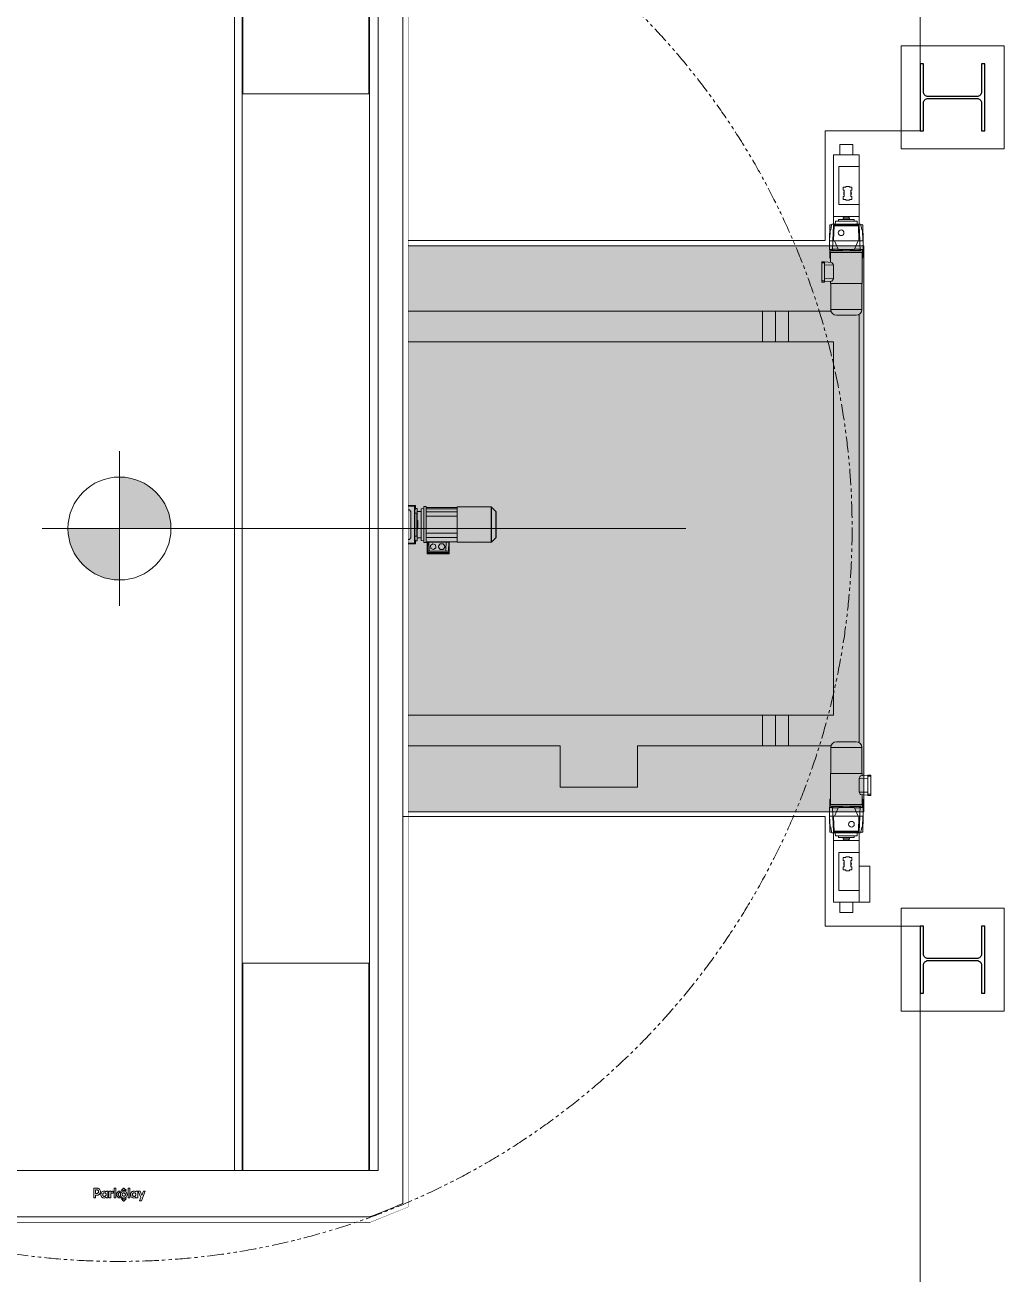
# Model space of a CAD drawing. Header units: inches. Extents: x -17229 to 23588, y -1896 to 20170.
# Drawn here: x 373 to 4175, y 12026 to 16879 of the extents above; entities that cross this region are included whole.
import ezdxf

# ---------------------------------------------------------------- set-up
doc = ezdxf.new("R2010")
doc.units = ezdxf.units.IN
doc.header["$MEASUREMENT"] = 0
doc.set_wipeout_variables(frame=1)
doc.linetypes.add('PHANTOM', pattern=[12.7, 6.35, -1.27, 1.27, -1.27, 1.27, -1.27])
for name, color, linetype in [('PK24-LOGO', 7, 'Continuous'), ('PK24E', 7, 'Continuous'), ('PK24E-STRUCT-STEEL', 254, 'Continuous')]:
    doc.layers.add(name, color=color, linetype=linetype)
for name, color, linetype, true_color in [('PK24-SYS-ROOM', 8, 'Continuous', 0x808080), ('PK24E-COMP-PALLET', 132, 'Continuous', 0x00b7c8), ('PK24E-HELPER', 253, 'PHANTOM', 0xa1a1a1), ('PK24E-SYS-LIFT', 31, 'Continuous', 0xffcc5a)]:
    doc.layers.add(name, color=color, linetype=linetype, true_color=true_color)

# ---------------------------------------------------------------- blocks, each defined once
blk = doc.blocks.new('ELIFTTT-CHASIS--TOP-COMP-PKE24')
at = {"layer": 'PK24E-HELPER', "lineweight": 5}
blk.add_point((0, 167.5), dxfattribs=at)
at = {"layer": 'PK24E-HELPER'}
blk.add_point((0, -167.5), dxfattribs=at)
at = {"layer": 'PK24E-SYS-LIFT', "lineweight": 5}
for p, q in [((279.75, 149.25), (279.75, 145.25)), ((284.75, 149.25), (279.75, 149.25)), ((284.75, 145.25), (284.75, 149.25)), ((277.25, 145.25), (277.25, 121.25)), ((287.25, 145.25), (277.25, 145.25)), ((287.25, 140.65), (287.25, 145.25)), ((287.25, 140.65), (279.35, 140.65)), ((279.35, 140.65), (279.35, 125.85)), ((287.25, 125.85), (287.25, 140.65)), ((281.1, 132.62), (281.1, 131.52)), ((282.02, 132.62), (281.1, 132.62)), ((281.1, 131.52), (281.48, 131.52)), ((281.48, 131.52), (281.48, 128.98)), ((283.48, 132.95), (282.02, 132.95)), ((282.02, 132.95), (282.02, 132.62)), ((283.48, 132.62), (283.48, 132.95)), ((284.4, 132.62), (283.48, 132.62)), ((284.02, 131.52), (284.4, 131.52)), ((284.02, 128.98), (284.02, 131.52)), ((284.4, 131.52), (284.4, 132.62)), ((281.1, 128.98), (281.1, 127.88)), ((281.48, 128.98), (281.1, 128.98)), ((281.1, 127.88), (282.02, 127.88)), ((282.02, 127.88), (282.02, 127.55)), ((282.02, 127.55), (283.48, 127.55)), ((283.48, 127.88), (284.4, 127.88)), ((283.48, 127.55), (283.48, 127.88)), ((284.4, 128.98), (284.02, 128.98)), ((284.4, 127.88), (284.4, 128.98)), ((279.35, 125.85), (287.25, 125.85)), ((287.25, 121.25), (287.25, 125.85)), ((275.86, 117.85), (275.75, 111.75)), ((276.06, 118.05), (276.61, 118.05)), ((276.68, 118.3), (277.28, 118.3)), ((277.04, 111.91), (277.26, 117.91)), ((277.25, 121.25), (287.25, 121.25)), ((277.25, 121.25), (277.25, 118.3)), ((277.28, 118.3), (277.26, 117.91)), ((277.55, 117.61), (277.26, 117.91)), ((277.26, 117.91), (287.24, 117.91)), ((277.28, 118.3), (287.22, 118.3)), ((277.55, 117.61), (277.34, 111.91)), ((286.95, 117.61), (277.55, 117.61)), ((278.03, 119.4), (277.97, 118.3)), ((278.03, 119.4), (286.47, 119.4)), ((279.25, 120.1), (279.25, 119.4)), ((279.25, 120.1), (285.25, 120.1)), ((281.1, 120.7), (281, 120.6)), ((281, 120.6), (281, 120.1)), ((283.5, 120.6), (281, 120.6)), ((281.1, 120.7), (283.4, 120.7)), ((281.25, 121.25), (281.25, 120.7)), ((283.25, 120.7), (283.25, 121.25)), ((283.5, 120.6), (283.4, 120.7)), ((283.5, 120.1), (283.5, 120.6)), ((285.25, 119.4), (285.25, 120.1)), ((286.53, 118.3), (286.47, 119.4)), ((287.24, 117.91), (286.95, 117.61)), ((287.16, 111.91), (286.95, 117.61)), ((287.24, 117.91), (287.22, 118.3)), ((287.22, 118.3), (287.82, 118.3)), ((287.24, 117.91), (287.46, 111.91)), ((287.25, 118.3), (287.25, 121.25)), ((287.89, 118.05), (288.44, 118.05)), ((288.64, 117.85), (288.75, 111.75)), ((275.67, 111.75), (275.73, 108.41)), ((275.67, 111.75), (277.04, 111.75)), ((275.94, 116.1), (275.79, 111.75)), ((275.88, 114.18), (275.91, 114.17)), ((275.96, 115.62), (275.92, 115.63)), ((275.94, 116.1), (276.18, 116.1)), ((276.97, 109.94), (277.03, 111.69)), ((277.03, 111.69), (277.34, 111.91)), ((277.04, 111.91), (277.03, 111.69)), ((277.41, 111.75), (277.34, 111.91)), ((277.41, 111.75), (277.69, 111.75)), ((279.06, 108.55), (277.69, 111.75)), ((277.69, 111.75), (286.81, 111.75)), ((286.81, 111.75), (285.44, 108.55)), ((286.81, 111.75), (287.09, 111.75)), ((287.09, 111.75), (287.16, 111.91)), ((287.47, 111.69), (287.16, 111.91)), ((287.46, 111.91), (287.47, 111.69)), ((287.46, 111.75), (288.83, 111.75)), ((287.53, 109.94), (287.47, 111.69)), ((288.32, 116.1), (288.56, 116.1)), ((288.71, 111.75), (288.56, 116.1)), ((288.77, 108.41), (288.83, 111.75)), ((275.73, 108.41), (276, 108.14)), ((275.73, 108.41), (276.78, 108.41)), ((275.86, 105.25), (275.81, 108.33)), ((276, 108.31), (276, 107.35)), ((276, 107.35), (288.5, 107.35)), ((276.1, 107.18), (276.1, 103.44)), ((276.1, 107.18), (282.25, 107.18)), ((276.78, 108.41), (277.13, 108)), ((277.13, 108), (276.81, 108)), ((276.83, 108.55), (279.06, 108.55)), ((279.43, 108), (277.13, 108)), ((279.06, 108.55), (279.3, 108.41)), ((279.3, 108.41), (285.2, 108.41)), ((279.3, 108.41), (279.43, 108)), ((280.85, 108), (279.43, 108)), ((282.25, 107.18), (288.4, 107.18)), ((285.07, 108), (283.65, 108)), ((285.2, 108.41), (285.07, 108)), ((287.37, 108), (285.07, 108)), ((285.2, 108.41), (285.44, 108.55)), ((285.44, 108.55), (287.67, 108.55)), ((287.72, 108.41), (287.37, 108)), ((287.69, 108), (287.37, 108)), ((287.72, 108.41), (288.77, 108.41)), ((288.4, 95.25), (288.4, 107.18)), ((288.5, 108.14), (288.77, 108.41)), ((288.5, 107.35), (288.5, 108.31)), ((288.64, 105.25), (288.69, 108.33)), ((272.75, 103.18), (272.75, 103.68)), ((272.75, 103.68), (273.85, 103.68)), ((272.75, 96.28), (272.75, 103.18)), ((273.85, 103.18), (272.75, 103.18)), ((273.85, 103.68), (273.85, 103.18)), ((273.85, 103.56), (276.71, 103.41)), ((273.85, 96.28), (273.85, 103.18)), ((273.85, 102.45), (277.25, 102.38)), ((276.06, 105.05), (276.1, 105.05)), ((277.25, 102.45), (277.25, 102.38)), ((277.25, 97.08), (277.25, 102.38)), ((277.25, 102.38), (277.25, 102.38)), ((277.3, 102.38), (277.25, 102.38)), ((277.3, 97.08), (277.3, 102.38)), ((288.4, 105.05), (288.44, 105.05)), ((273.85, 97), (277.25, 97.08)), ((277.25, 97.08), (277.25, 97.08)), ((277.25, 97.01), (277.25, 97.08)), ((277.3, 97.08), (277.25, 97.08)), ((272.75, 95.78), (272.75, 96.28)), ((272.75, 96.28), (273.85, 96.28)), ((273.85, 95.78), (272.75, 95.78)), ((273.85, 96.28), (273.85, 95.78)), ((273.85, 95.9), (276.71, 96.05)), ((276.1, 96.02), (276.1, 95.25)), ((276.1, 95.25), (288.4, 95.25)), ((276.2, 95.25), (276.2, 88.12)), ((288.3, 85.1), (288.3, 95.25)), ((276.2, 88.12), (276.2, 87.8)), ((276.2, 87.8), (276.2, 85.1)), ((249.75, 84.5), (68.85, 84.5)), ((249.75, 72.5), (249.75, 84.5)), ((249.75, 84.5), (254.75, 84.5)), ((254.75, 84.5), (254.75, 72.5)), ((254.75, 84.5), (259.75, 84.5)), ((259.75, 84.5), (259.75, 72.5)), ((259.75, 84.5), (276.28, 84.5)), ((276.2, 85.1), (288.3, 85.1)), ((286.1, 82.9), (278.4, 82.9)), ((287.25, -83.22), (287.25, 83.22)), ((81.39, 72.5), (249.75, 72.5)), ((254.75, 72.5), (249.75, 72.5)), ((259.75, 72.5), (254.75, 72.5)), ((259.75, 72.5), (277.25, 72.5)), ((277.25, 72.5), (277.25, -72.5)), ((108.63, 9), (114.95, 9)), ((114.75, 8.8), (108.64, 8.8)), ((114.4, 8.7), (108.65, 8.7)), ((112.38, 7.3), (108.76, 7.3)), ((113.01, 6.79), (112.59, 7.21)), ((113.1, -3.58), (113.1, 6.58)), ((114.6, -5.5), (114.6, 8.5)), ((114.75, -5.8), (114.75, 8.8)), ((114.95, 8), (114.75, 8)), ((114.95, 7.5), (114.75, 7.5)), ((115.45, 6), (114.75, 6)), ((114.95, 9), (114.95, 8)), ((114.95, 8), (114.95, 7.5)), ((115.6, 7.75), (114.95, 7.75)), ((115.45, 6), (115.45, -3)), ((115.6, 7.75), (115.6, 3.3)), ((117.1, 6.6), (115.6, 6.6)), ((118.2, 7.8), (117.1, 7.61)), ((117.1, 7.61), (117.1, -4.61)), ((119.1, 8.5), (118.2, 8.5)), ((118.2, 8.5), (118.2, -5.5)), ((119.1, 8.5), (119.1, 8.15)), ((119.1, 7.64), (119.1, 8.15)), ((131.2, 8.15), (119.1, 8.15)), ((119.1, 7.64), (119.1, 7.62)), ((119.1, 6.42), (119.1, 7.62)), ((131.2, 7.62), (119.1, 7.62)), ((119.1, 4.82), (119.1, 6.42)), ((131.2, 6.42), (119.1, 6.42)), ((144.33, 8.37), (131.2, 8.37)), ((131.2, 8.37), (131.2, 8.15)), ((131.2, 7.62), (131.2, 8.15)), ((131.2, 6.42), (131.2, 7.62)), ((131.2, 4.82), (131.2, 6.42)), ((144.33, 8.37), (144.33, 6.36)), ((144.33, 6.36), (144.33, -5.37)), ((146.2, 6.58), (144.47, 8.31)), ((144.47, 8.31), (144.47, 6.32)), ((144.47, 6.32), (144.47, -5.31)), ((146.2, 6.58), (146.2, 5.09)), ((146.2, 5.09), (146.2, -3.58)), ((146.26, -3.44), (146.26, 6.44)), ((146.26, 6.43), (146.26, -3.43)), ((146.3, -3.35), (146.3, 6.35)), ((115.6, 1.5), (115.6, 3.3)), ((115.8, 3.13), (115.6, 3.13)), ((115.6, -0.3), (115.6, 1.5)), ((115.8, -0.13), (115.8, 3.13)), ((119.1, 3.69), (119.1, 4.82)), ((131.2, 4.82), (119.1, 4.82)), ((119.1, 3.69), (119.1, -0.69)), ((131.2, 3.22), (131.2, 4.82)), ((131.2, 3.22), (131.2, -0.22)), ((108.92, -4.3), (112.38, -4.3)), ((112.59, -4.21), (113.01, -3.79)), ((114.75, -3), (115.45, -3)), ((114.95, -4.5), (114.75, -4.5)), ((114.95, -5), (114.95, -4.5)), ((114.95, -4.75), (115.6, -4.75)), ((115.6, -0.13), (115.8, -0.13)), ((115.6, -0.3), (115.6, -4.75)), ((115.6, -3.6), (117.1, -3.6)), ((117.1, -4.61), (118.2, -4.8)), ((119.1, -1.82), (119.1, -0.69)), ((119.1, -1.82), (119.1, -1.82)), ((131.2, -1.82), (119.1, -1.82)), ((119.1, -3.44), (119.1, -1.82)), ((119.1, -3.44), (119.1, -3.57)), ((131.2, -3.44), (119.1, -3.44)), ((119.1, -5.15), (119.1, -3.57)), ((131.2, -1.82), (131.2, -0.22)), ((131.2, -3.44), (131.2, -1.82)), ((131.2, -5.15), (131.2, -3.44)), ((144.47, -5.31), (146.2, -3.58)), ((108.83, -6), (114.95, -6)), ((108.85, -5.7), (114.4, -5.7)), ((114.75, -5.8), (108.85, -5.8)), ((114.95, -5), (114.75, -5)), ((114.95, -6), (114.95, -5)), ((118.2, -5.5), (119.1, -5.5)), ((119.1, -5.15), (119.1, -5.5)), ((131.2, -5.15), (119.1, -5.15)), ((119.48, -8.75), (119.49, -9.33)), ((119.71, -8.75), (119.48, -8.75)), ((119.49, -9.5), (119.59, -9.5)), ((119.49, -9.5), (119.5, -9.68)), ((119.5, -5.3), (119.5, -5.15)), ((119.7, -5.3), (119.5, -5.3)), ((119.53, -8.75), (119.5, -5.3)), ((119.5, -9.68), (119.5, -9.75)), ((119.5, -9.68), (128.06, -9.68)), ((119.59, -9.5), (127.97, -9.5)), ((127.97, -9.5), (119.59, -9.5)), ((119.59, -9.5), (119.59, -9.5)), ((119.7, -5.3), (119.7, -5.15)), ((119.72, -5.3), (119.7, -5.3)), ((119.71, -8.75), (119.71, -9.29)), ((119.71, -8.75), (127.85, -8.75)), ((119.71, -9.29), (127.85, -9.29)), ((119.72, -5.3), (120.15, -5.3)), ((119.73, -8.75), (119.72, -5.3)), ((126.81, -5.3), (120.15, -5.3)), ((120.15, -5.3), (120.15, -5.3)), ((120.15, -5.3), (120.2, -8.17)), ((120.15, -5.3), (120.2, -8.17)), ((120.2, -8.17), (120.2, -8.17)), ((120.2, -8.75), (120.2, -8.17)), ((120.2, -8.75), (120.2, -8.17)), ((120.2, -8.75), (120.2, -8.17)), ((121.68, -5.91), (120.76, -6.61)), ((121.68, -5.91), (120.76, -6.61)), ((120.76, -6.61), (120.76, -6.61)), ((120.76, -6.61), (120.91, -7.75)), ((120.91, -7.75), (121.98, -8.2)), ((121.68, -5.91), (121.68, -5.9)), ((122.75, -6.35), (121.68, -5.91)), ((122.75, -6.35), (121.68, -5.91)), ((121.98, -8.2), (122.9, -7.49)), ((122.9, -7.49), (122.75, -6.35)), ((122.75, -6.35), (122.75, -6.35)), ((122.9, -7.49), (122.75, -6.35)), ((122.9, -7.49), (122.9, -7.49)), ((123.93, -7.05), (123.93, -7.05)), ((123.94, -6.92), (124.42, -6.08)), ((124.42, -6.09), (123.94, -6.92)), ((123.94, -6.92), (123.94, -6.91)), ((123.94, -7.19), (124.42, -8.02)), ((124.42, -6.09), (124.42, -6.08)), ((124.65, -5.95), (125.61, -5.95)), ((124.65, -5.95), (124.65, -5.95)), ((125.61, -5.95), (124.65, -5.95)), ((124.65, -8.15), (125.61, -8.15)), ((125.61, -5.95), (125.61, -5.95)), ((125.84, -6.08), (126.32, -6.92)), ((125.84, -6.09), (125.84, -6.08)), ((126.32, -6.92), (125.84, -6.09)), ((125.84, -8.02), (126.32, -7.19)), ((126.32, -6.92), (126.32, -6.91)), ((126.33, -7.05), (126.33, -7.05)), ((126.76, -8.17), (126.81, -5.3)), ((126.81, -5.3), (126.76, -8.17)), ((126.76, -8.17), (126.76, -8.17)), ((126.76, -8.17), (126.76, -8.17)), ((126.76, -8.75), (126.76, -8.17)), ((126.76, -8.75), (126.76, -8.17)), ((126.76, -8.17), (126.76, -8.75)), ((126.81, -5.3), (126.81, -5.3)), ((126.81, -5.3), (127.84, -5.3)), ((127.83, -8.75), (127.84, -5.3)), ((127.86, -5.3), (127.84, -5.3)), ((127.85, -8.75), (127.85, -9.29)), ((128.08, -8.75), (127.85, -8.75)), ((127.86, -5.3), (127.86, -5.15)), ((128.06, -5.3), (127.86, -5.3)), ((127.97, -9.5), (128.07, -9.5)), ((127.97, -9.5), (127.97, -9.5)), ((128.03, -8.75), (128.06, -5.3)), ((128.06, -5.3), (128.06, -5.15)), ((128.07, -9.5), (128.06, -9.68)), ((128.06, -9.68), (128.06, -9.75)), ((128.08, -8.75), (128.07, -9.33)), ((131.2, -5.15), (131.2, -5.37)), ((131.2, -5.37), (137.47, -5.37)), ((137.79, -5.37), (144.33, -5.37)), ((119.5, -9.75), (119.5, -9.8)), ((119.5, -9.75), (128.06, -9.75)), ((119.5, -9.8), (128.06, -9.8)), ((128.06, -9.75), (128.06, -9.8)), ((249.75, -72.5), (81.39, -72.5)), ((249.75, -84.5), (249.75, -72.5)), ((249.75, -72.5), (254.75, -72.5)), ((254.75, -72.5), (254.75, -84.5)), ((254.75, -72.5), (259.75, -72.5)), ((259.75, -72.5), (259.75, -84.5)), ((259.75, -72.5), (277.25, -72.5)), ((68.85, -84.5), (171.2, -84.5)), ((171.2, -84.5), (171.2, -100.5)), ((201.2, -100.5), (201.2, -84.5)), ((201.2, -84.5), (249.75, -84.5)), ((254.75, -84.5), (249.75, -84.5)), ((259.75, -84.5), (254.75, -84.5)), ((259.75, -84.5), (276.28, -84.5)), ((276.2, -85.1), (276.2, -95.25)), ((288.3, -85.1), (276.2, -85.1)), ((278.4, -82.9), (286.1, -82.9)), ((288.3, -87.8), (288.3, -85.1)), ((288.3, -88.12), (288.3, -87.8)), ((288.3, -95.25), (288.3, -88.12)), ((276.1, -95.25), (276.1, -107.18)), ((288.4, -95.25), (276.1, -95.25)), ((290.65, -97), (287.25, -97.08)), ((287.25, -97.01), (287.25, -97.08)), ((290.65, -95.9), (287.79, -96.05)), ((288.4, -96.02), (288.4, -95.25)), ((290.65, -96.28), (290.65, -95.78)), ((290.65, -95.78), (291.75, -95.78)), ((291.75, -96.28), (290.65, -96.28)), ((290.65, -96.28), (290.65, -103.18)), ((291.75, -95.78), (291.75, -96.28)), ((291.75, -96.28), (291.75, -103.18)), ((171.2, -100.5), (201.2, -100.5)), ((287.2, -97.08), (287.2, -102.38)), ((287.2, -97.08), (287.25, -97.08)), ((287.25, -97.08), (287.25, -102.38)), ((287.25, -97.08), (287.25, -97.08)), ((275.86, -105.25), (275.81, -108.33)), ((276.1, -105.05), (276.06, -105.05)), ((287.2, -102.38), (287.25, -102.38)), ((290.65, -102.45), (287.25, -102.38)), ((287.25, -102.38), (287.25, -102.38)), ((287.25, -102.45), (287.25, -102.38)), ((290.65, -103.56), (287.79, -103.41)), ((288.4, -107.18), (288.4, -103.44)), ((288.44, -105.05), (288.4, -105.05)), ((288.64, -105.25), (288.69, -108.33)), ((290.65, -103.18), (291.75, -103.18)), ((290.65, -103.68), (290.65, -103.18)), ((291.75, -103.68), (290.65, -103.68)), ((291.75, -103.18), (291.75, -103.68)), ((275.73, -108.41), (275.67, -111.75)), ((276, -108.14), (275.73, -108.41)), ((276.78, -108.41), (275.73, -108.41)), ((276, -107.35), (276, -108.31)), ((288.5, -107.35), (276, -107.35)), ((282.25, -107.18), (276.1, -107.18)), ((276.78, -108.41), (277.13, -108)), ((276.81, -108), (277.13, -108)), ((279.06, -108.55), (276.83, -108.55)), ((276.97, -109.94), (277.03, -111.69)), ((277.13, -108), (279.43, -108)), ((277.69, -111.75), (279.06, -108.55)), ((279.3, -108.41), (279.06, -108.55)), ((279.3, -108.41), (279.43, -108)), ((285.2, -108.41), (279.3, -108.41)), ((279.43, -108), (280.85, -108)), ((288.4, -107.18), (282.25, -107.18)), ((283.65, -108), (285.07, -108)), ((285.2, -108.41), (285.07, -108)), ((285.07, -108), (287.37, -108)), ((285.44, -108.55), (285.2, -108.41)), ((285.44, -108.55), (286.81, -111.75)), ((287.67, -108.55), (285.44, -108.55)), ((287.72, -108.41), (287.37, -108)), ((287.37, -108), (287.69, -108)), ((287.53, -109.94), (287.47, -111.69)), ((288.77, -108.41), (287.72, -108.41)), ((288.5, -108.31), (288.5, -107.35)), ((288.77, -108.41), (288.5, -108.14)), ((288.83, -111.75), (288.77, -108.41)), ((277.04, -111.75), (275.67, -111.75)), ((275.86, -117.85), (275.75, -111.75)), ((275.79, -111.75), (275.94, -116.1)), ((276.18, -116.1), (275.94, -116.1)), ((277.03, -111.69), (277.34, -111.91)), ((277.04, -111.91), (277.03, -111.69)), ((277.26, -117.91), (277.04, -111.91)), ((277.41, -111.75), (277.34, -111.91)), ((277.34, -111.91), (277.55, -117.61)), ((277.69, -111.75), (277.41, -111.75)), ((286.81, -111.75), (277.69, -111.75)), ((287.09, -111.75), (286.81, -111.75)), ((286.95, -117.61), (287.16, -111.91)), ((287.09, -111.75), (287.16, -111.91)), ((287.47, -111.69), (287.16, -111.91)), ((287.46, -111.91), (287.24, -117.91)), ((287.46, -111.91), (287.47, -111.69)), ((288.83, -111.75), (287.46, -111.75)), ((288.56, -116.1), (288.32, -116.1)), ((288.54, -115.62), (288.58, -115.63)), ((288.56, -116.1), (288.71, -111.75)), ((288.62, -114.18), (288.59, -114.17)), ((288.64, -117.85), (288.75, -111.75)), ((276.61, -118.05), (276.06, -118.05)), ((277.28, -118.3), (276.68, -118.3)), ((277.25, -118.3), (277.25, -121.25)), ((277.25, -121.25), (287.25, -121.25)), ((277.25, -121.25), (277.25, -145.25)), ((277.26, -117.91), (277.55, -117.61)), ((287.24, -117.91), (277.26, -117.91)), ((277.26, -117.91), (277.28, -118.3)), ((287.22, -118.3), (277.28, -118.3)), ((277.55, -117.61), (286.95, -117.61)), ((277.97, -118.3), (278.03, -119.4)), ((286.47, -119.4), (278.03, -119.4)), ((279.25, -119.4), (279.25, -120.1)), ((285.25, -120.1), (279.25, -120.1)), ((281, -120.1), (281, -120.6)), ((281, -120.6), (281.1, -120.7)), ((281, -120.6), (283.5, -120.6)), ((283.4, -120.7), (281.1, -120.7)), ((281.25, -120.7), (281.25, -121.25)), ((283.25, -121.25), (283.25, -120.7)), ((283.4, -120.7), (283.5, -120.6)), ((283.5, -120.6), (283.5, -120.1)), ((285.25, -120.1), (285.25, -119.4)), ((286.47, -119.4), (286.53, -118.3)), ((286.95, -117.61), (287.24, -117.91)), ((287.22, -118.3), (287.24, -117.91)), ((287.82, -118.3), (287.22, -118.3)), ((287.25, -121.25), (287.25, -118.3)), ((287.25, -125.85), (287.25, -121.25)), ((288.44, -118.05), (287.89, -118.05)), ((287.25, -125.85), (279.35, -125.85)), ((279.35, -125.85), (279.35, -140.65)), ((287.25, -140.65), (287.25, -125.85)), ((281.1, -127.88), (281.1, -128.98)), ((282.02, -127.88), (281.1, -127.88)), ((281.1, -128.98), (281.48, -128.98)), ((281.48, -128.98), (281.48, -131.52)), ((282.02, -127.55), (282.02, -127.88)), ((283.48, -127.55), (282.02, -127.55)), ((283.48, -127.88), (283.48, -127.55)), ((284.4, -127.88), (283.48, -127.88)), ((284.02, -128.98), (284.4, -128.98)), ((284.02, -131.52), (284.02, -128.98)), ((284.4, -128.98), (284.4, -127.88)), ((281.1, -131.52), (281.1, -132.62)), ((281.48, -131.52), (281.1, -131.52)), ((281.1, -132.62), (282.02, -132.62)), ((282.02, -132.62), (282.02, -132.95)), ((282.02, -132.95), (283.48, -132.95)), ((283.48, -132.62), (284.4, -132.62)), ((283.48, -132.95), (283.48, -132.62)), ((284.4, -131.52), (284.02, -131.52)), ((284.4, -132.62), (284.4, -131.52)), ((287.25, -131.25), (291.45, -131.25)), ((291.45, -131.25), (291.45, -145.25)), ((279.35, -140.65), (287.25, -140.65)), ((287.25, -145.25), (287.25, -140.65)), ((277.25, -145.25), (287.25, -145.25)), ((279.75, -145.25), (279.75, -149.25)), ((284.75, -149.25), (284.75, -145.25)), ((287.25, -145.25), (291.45, -145.25)), ((284.75, -149.25), (279.75, -149.25))]:
    blk.add_line(p, q, dxfattribs=at)
at = {"layer": 'PK24E-SYS-LIFT', "lineweight": 5, "flags": 128}
for points in [[(119.49, -9.5), (119.49, -9.42), (119.49, -9.33)], [(128.07, -9.5), (128.07, -9.42), (128.07, -9.33)]]:
    blk.add_lwpolyline(points, dxfattribs=at)
at = {"layer": 'PK24E-SYS-LIFT', "lineweight": 5}
for centre, radius in [((280.25, 114.91), 1.1), ((0, 0), 109), ((0, 0), 60), ((284.25, -114.91), 1.1)]:
    blk.add_circle(centre, radius, dxfattribs=at)
for centre, radius, start, end in [((282.75, 130.25), 1.5, 147.8509, 212.1491), ((282.75, 130.25), 1.5, 327.8509, 32.1491), ((276.06, 117.85), 0.2, 90, 179), ((276.75, 117), 0.45, 132.2453, 204.5747), ((287.75, 117), 0.45, 335.4253, 47.7547), ((288.44, 117.85), 0.2, 1, 90), ((276.2, 107.35), 0.2, 180, 240), ((282.25, 101.91), 6.25, 77.0707, 102.9293), ((288.3, 107.35), 0.2, 300, 0), ((276.06, 105.25), 0.2, 181, 270), ((282.25, 106.03), 6.15, 215.6016, 216.4055), ((288.44, 105.25), 0.2, 270, 359), ((282.25, 93.43), 6.15, 143.5945, 144.3984), ((278.4, 85.1), 2.2, 180, 270), ((286.1, 85.1), 2.2, 270, 0), ((112.38, 7), 0.3, 45, 90), ((112.8, 6.58), 0.3, 0, 45), ((114.4, 8.5), 0.2, 0, 90), ((144.33, 8.17), 0.2, 45, 90), ((146.06, 6.44), 0.2, 0, 45), ((146.19, 6.35), 0.11, 0, 50.4877), ((115.4, 3.3), 0.2, 0, 75.5225), ((112.38, -4), 0.3, 270, 315), ((112.8, -3.58), 0.3, 315, 0), ((115.4, -0.3), 0.2, 284.4775, 0), ((146.06, -3.44), 0.2, 315, 0), ((146.19, -3.35), 0.11, 309.5123, 0), ((114.4, -5.5), 0.2, 270, 0), ((119.56, -9.5), 0.0322, 1.5298, 3.1054), ((127.94, -9.5), 0.0274, 357.5302, 359.3787), ((137.63, -12.31), 6.94, 88.6726, 91.3112), ((144.33, -5.17), 0.2, 270, 315), ((278.4, -85.1), 2.2, 90, 180), ((286.1, -85.1), 2.2, 0, 90), ((282.25, -93.43), 6.15, 323.5945, 324.3984), ((276.06, -105.25), 0.2, 90, 179), ((282.25, -106.03), 6.15, 35.6016, 36.4055), ((288.44, -105.25), 0.2, 1, 90), ((276.2, -107.35), 0.2, 120, 180), ((282.25, -101.91), 6.25, 257.0707, 282.9293), ((288.3, -107.35), 0.2, 0, 60), ((276.06, -117.85), 0.2, 181, 270), ((276.75, -117), 0.45, 155.4253, 227.7547), ((287.75, -117), 0.45, 312.2453, 24.5747), ((288.44, -117.85), 0.2, 270, 359), ((282.75, -130.25), 1.5, 147.8509, 212.1491), ((282.75, -130.25), 1.5, 327.8509, 32.1491)]:
    blk.add_arc(centre, radius, start, end, dxfattribs=at)
for centre, major_axis, ratio, start_param, end_param in [((305.67, 111.06), (0, 29.91), 0.99939, 1.327153, 1.396535), ((258.83, 111.06), (0, 29.91), 0.99939, 4.886651, 4.956033), ((305.37, 85.52), (-26.34, 26.35), 0.507159, 0.207962, 0.215452), ((304.57, 27.64), (-17.65, 106.42), 0.210216, 0.652517, 0.672911), ((259.93, 27.64), (17.65, 106.42), 0.210212, 5.610299, 5.630699), ((259.13, 85.52), (26.34, 26.35), 0.507143, 6.067743, 6.075233), ((282.25, 105.66), (-4.43, 4.6), 0.92858, 1.214489, 1.388243), ((282.25, 93.8), (4.43, 4.6), 0.92858, 1.75335, 1.927104), ((114.79, 16.33), (18.71, -18.48), 0.975618, 5.661152, 5.669909), ((125.13, -7.05), (1.2, 0), 0.999924, 3.029132, 3.254054), ((125.13, -7.05), (1.2, 0), 0.999924, 1.981934, 2.206856), ((125.13, -7.05), (1.2, 0), 0.999924, 4.076329, 4.301251), ((125.13, -7.05), (1.2, 0), 0.999924, 0.934737, 1.159658), ((125.13, -7.05), (1.2, 0), 0.999924, 5.123527, 5.348449), ((125.13, -7.05), (1.2, 0), 0.999924, 6.170724, 6.395646), ((132.77, 16.33), (18.71, 18.48), 0.975618, 3.754869, 3.763626), ((282.25, -93.8), (4.43, 4.6), 0.92858, 4.894943, 5.068696), ((282.25, -105.66), (-4.43, 4.6), 0.92858, 4.356082, 4.529835), ((305.37, -85.52), (26.34, 26.35), 0.507143, 2.92615, 2.93364), ((304.57, -27.64), (17.65, 106.42), 0.210212, 2.468706, 2.489106), ((259.93, -27.64), (-17.65, 106.42), 0.210216, 3.79411, 3.814504), ((259.13, -85.52), (-26.34, 26.35), 0.507159, 3.349555, 3.357045), ((305.67, -111.06), (0, 29.91), 0.99939, 1.745058, 1.81444), ((258.83, -111.06), (0, 29.91), 0.99939, 4.468745, 4.538127)]:
    blk.add_ellipse(centre, major_axis=major_axis, ratio=ratio, start_param=start_param, end_param=end_param, dxfattribs=at)
for points, knots in [([(276.68, 118.3), (276.68, 118.3), (276.67, 118.3), (276.67, 118.28), (276.67, 118.28)], [0, 0, 0, 0, 0.487803, 1, 1, 1, 1]), ([(282.09, 121.25), (282.11, 121.24), (282.16, 121.21), (282.25, 121.2), (282.34, 121.21), (282.39, 121.24), (282.41, 121.25)], [0, 0, 0, 0, 0.230406, 0.49981, 0.78779, 1, 1, 1, 1]), ([(287.83, 118.28), (287.83, 118.28), (287.83, 118.3), (287.82, 118.3), (287.82, 118.3)], [0, 0, 0, 0, 0.485402, 1, 1, 1, 1]), ([(275.89, 114.18), (275.89, 114.18), (275.89, 114.16), (275.89, 114.22), (275.9, 114.37), (275.9, 114.62), (275.9, 114.9), (275.91, 115.18), (275.91, 115.43), (275.92, 115.58), (275.92, 115.64), (275.92, 115.63), (275.92, 115.63)], [0, 0, 0, 0, 0.000422, 0.125216, 0.249969, 0.374831, 0.499914, 0.625089, 0.750116, 0.875001, 0.999834, 1, 1, 1, 1]), ([(275.92, 115.24), (275.92, 115.23), (275.92, 115.15), (275.91, 114.97), (275.9, 114.73), (275.9, 114.53), (275.9, 114.43), (275.9, 114.39)], [0, 0, 0, 0, 0.041978, 0.30628, 0.570431, 0.834353, 1, 1, 1, 1]), ([(275.9, 114.39), (275.9, 114.33), (275.9, 114.24), (275.91, 114.21), (275.91, 114.2)], [0, 0, 0, 0, 0.571187, 1, 1, 1, 1]), ([(275.92, 114.19), (275.92, 114.19), (275.93, 114.2), (275.94, 114.28), (275.96, 114.44), (275.97, 114.66), (275.99, 114.9), (275.99, 115.15), (275.99, 115.36), (275.98, 115.53), (275.97, 115.62), (275.97, 115.62), (275.96, 115.61)], [0, 0, 0, 0, 0.009511, 0.124894, 0.240611, 0.356456, 0.472081, 0.587302, 0.702221, 0.817124, 0.932235, 1, 1, 1, 1]), ([(276.24, 116.25), (276.23, 116.21), (276.21, 116.14), (276.19, 116.1), (276.19, 116.1), (276.18, 116.1)], [0, 0, 0, 0, 0.432931, 0.865827, 1, 1, 1, 1]), ([(288.32, 116.1), (288.31, 116.11), (288.29, 116.12), (288.28, 116.18), (288.27, 116.23), (288.26, 116.25)], [0, 0, 0, 0, 0.43316, 0.866317, 1, 1, 1, 1]), ([(276.81, 108), (276.72, 108.05), (276.5, 108.18), (276.29, 108.29), (276.15, 108.34), (276.07, 108.36), (276.03, 108.35), (276, 108.34), (276, 108.31), (276, 108.31)], [0, 0, 0, 0, 0.189659, 0.44506, 0.57653, 0.707999, 0.799497, 0.930008, 1, 1, 1, 1]), ([(288.5, 108.31), (288.5, 108.31), (288.5, 108.34), (288.48, 108.35), (288.42, 108.36), (288.34, 108.34), (288.23, 108.29), (288.09, 108.23), (287.92, 108.14), (287.77, 108.05), (287.69, 108)], [0, 0, 0, 0, 0.053259, 0.184632, 0.316005, 0.44367, 0.571338, 0.702705, 0.834078, 1, 1, 1, 1]), ([(276.2, 87.8), (276.2, 87.8), (276.2, 87.81), (276.2, 87.83), (276.2, 87.87), (276.2, 87.92), (276.2, 87.98), (276.2, 88.03), (276.2, 88.08), (276.2, 88.11), (276.2, 88.12), (276.2, 88.12), (276.2, 88.12)], [0, 0, 0, 0, 0.106425, 0.212833, 0.319704, 0.427399, 0.535627, 0.643879, 0.751778, 0.859172, 0.966191, 1, 1, 1, 1]), ([(119.59, -9.5), (119.59, -9.5), (119.59, -9.5), (119.59, -9.5), (119.59, -9.5)], [0, 0, 0, 0, 0.942376, 1, 1, 1, 1]), ([(120.2, -8.17), (120.2, -8.17), (120.2, -8.17), (120.2, -8.17), (120.2, -8.17), (120.2, -8.17), (120.2, -8.17)], [0, 0, 0, 0, 0.043511, 0.220779, 0.610768, 1, 1, 1, 1]), ([(127.97, -9.5), (127.97, -9.5), (127.97, -9.5), (127.97, -9.5), (127.97, -9.5)], [0, 0, 0, 0, 0.058671, 1, 1, 1, 1]), ([(288.3, -87.8), (288.3, -87.8), (288.3, -87.81), (288.3, -87.83), (288.3, -87.87), (288.3, -87.92), (288.3, -87.98), (288.3, -88.03), (288.3, -88.08), (288.3, -88.11), (288.3, -88.12), (288.3, -88.12), (288.3, -88.12)], [0, 0, 0, 0, 0.106425, 0.212833, 0.319705, 0.427399, 0.535627, 0.64388, 0.751778, 0.859172, 0.966191, 1, 1, 1, 1]), ([(276, -108.31), (276, -108.31), (276, -108.34), (276.02, -108.35), (276.08, -108.36), (276.16, -108.34), (276.27, -108.29), (276.41, -108.23), (276.58, -108.14), (276.73, -108.05), (276.81, -108)], [0, 0, 0, 0, 0.053259, 0.184632, 0.316005, 0.44367, 0.571338, 0.702705, 0.834078, 1, 1, 1, 1]), ([(287.69, -108), (287.78, -108.05), (288, -108.18), (288.21, -108.29), (288.35, -108.34), (288.43, -108.36), (288.47, -108.35), (288.5, -108.34), (288.5, -108.31), (288.5, -108.31)], [0, 0, 0, 0, 0.189659, 0.44506, 0.57653, 0.707999, 0.799497, 0.930008, 1, 1, 1, 1]), ([(276.18, -116.1), (276.19, -116.11), (276.21, -116.12), (276.22, -116.18), (276.23, -116.23), (276.24, -116.25)], [0, 0, 0, 0, 0.43316, 0.866325, 1, 1, 1, 1]), ([(288.26, -116.25), (288.27, -116.21), (288.29, -116.14), (288.31, -116.1), (288.31, -116.1), (288.32, -116.1)], [0, 0, 0, 0, 0.432931, 0.865827, 1, 1, 1, 1]), ([(288.58, -114.19), (288.58, -114.19), (288.57, -114.2), (288.56, -114.28), (288.54, -114.44), (288.53, -114.66), (288.51, -114.9), (288.51, -115.15), (288.51, -115.36), (288.52, -115.53), (288.53, -115.62), (288.53, -115.62), (288.54, -115.61)], [0, 0, 0, 0, 0.009511, 0.124893, 0.240611, 0.356456, 0.472081, 0.587302, 0.702221, 0.817124, 0.932235, 1, 1, 1, 1]), ([(288.61, -114.18), (288.61, -114.18), (288.61, -114.16), (288.61, -114.22), (288.6, -114.37), (288.6, -114.62), (288.6, -114.9), (288.59, -115.18), (288.59, -115.43), (288.58, -115.58), (288.58, -115.64), (288.58, -115.63), (288.58, -115.63)], [0, 0, 0, 0, 0.000422, 0.125216, 0.249969, 0.374831, 0.499914, 0.625089, 0.750116, 0.875001, 0.999834, 1, 1, 1, 1]), ([(288.58, -115.24), (288.58, -115.23), (288.58, -115.15), (288.59, -114.97), (288.6, -114.73), (288.6, -114.53), (288.6, -114.43), (288.6, -114.39)], [0, 0, 0, 0, 0.041978, 0.306281, 0.570431, 0.834353, 1, 1, 1, 1]), ([(288.6, -114.39), (288.6, -114.33), (288.6, -114.23), (288.59, -114.2), (288.59, -114.18)], [0, 0, 0, 0, 0.500013, 1, 1, 1, 1]), ([(276.67, -118.28), (276.67, -118.28), (276.67, -118.3), (276.68, -118.3), (276.68, -118.3)], [0, 0, 0, 0, 0.485402, 1, 1, 1, 1]), ([(282.41, -121.25), (282.39, -121.24), (282.34, -121.21), (282.25, -121.2), (282.16, -121.21), (282.11, -121.24), (282.09, -121.25)], [0, 0, 0, 0, 0.230406, 0.49981, 0.78779, 1, 1, 1, 1]), ([(287.82, -118.3), (287.82, -118.3), (287.83, -118.3), (287.83, -118.28), (287.83, -118.28)], [0, 0, 0, 0, 0.487803, 1, 1, 1, 1])]:
    blk.add_open_spline(points, degree=3, knots=knots, dxfattribs=at)
blk = doc.blocks.new('STEEL-HEA260--TOP-STRUCT-PK24')
at = {"layer": 'PK24E-STRUCT-STEEL', "color": 8, "true_color": 0x808080}
blk.add_lwpolyline([(11.25, 13), (11.25, 2.175, -0.4142136), (9.45, 0.375), (-9.45, 0.375, -0.4142136), (-11.25, 2.175), (-11.25, 13), (-12.5, 13), (-12.5, -13), (-11.25, -13), (-11.25, -2.175, -0.4142136), (-9.45, -0.375), (9.45, -0.375, -0.4142136), (11.25, -2.175), (11.25, -13), (12.5, -13), (12.5, 13)], format="xyb", close=True, dxfattribs=at)
blk = doc.blocks.new('STEEL-HEA260-WPLATE-TOP-STRUCT-PK24')
at = {"layer": 'PK24E-STRUCT-STEEL', "color": 8, "lineweight": 5, "true_color": 0x808080}
blk.add_lwpolyline([(-20, 20), (20, 20), (20, -20), (-20, -20)], close=True, dxfattribs=at)
at = {"lineweight": 5}
blk.add_blockref('STEEL-HEA260--TOP-STRUCT-PK24', (0, 0), dxfattribs=at)
blk = doc.blocks.new('ELIFT-COLUMNS--TOP-COMP-PKE24')
at = {"lineweight": 5}
for p in [(-306.5, 167.5), (323.5, 167.5), (-306.5, -167.5), (323.5, -167.5)]:
    blk.add_blockref('STEEL-HEA260-WPLATE-TOP-STRUCT-PK24', p, dxfattribs=at)
blk = doc.blocks.new('LOGO----DECOR-PK24')
at = {"layer": 'PK24-LOGO', "lineweight": 5}
for p, q in [((-10, 2.13), (-8.71, 2.13)), ((-10, -1.62), (-10, 2.13)), ((-9.29, 1.47), (-9.29, 0.11)), ((-8.76, 1.47), (-9.29, 1.47)), ((-9.29, 0.11), (-8.76, 0.11)), ((-8.61, 1.46), (-8.76, 1.47)), ((-8.76, 0.11), (-8.61, 0.13)), ((-8.71, 2.13), (-8.43, 2.11)), ((-8.48, 1.42), (-8.61, 1.46)), ((-8.61, 0.13), (-8.48, 0.17)), ((-8.36, 1.35), (-8.48, 1.42)), ((-8.48, 0.17), (-8.36, 0.23)), ((-8.43, 2.11), (-8.3, 2.07)), ((-8.26, 1.27), (-8.36, 1.35)), ((-8.36, 0.23), (-8.26, 0.31)), ((-8.3, 2.07), (-8.17, 2.03)), ((-8.19, 1.17), (-8.26, 1.27)), ((-8.26, 0.31), (-8.19, 0.41)), ((-8.13, 1.05), (-8.19, 1.17)), ((-8.19, 0.41), (-8.13, 0.53)), ((-8.17, 2.03), (-7.94, 1.9)), ((-8.09, 0.93), (-8.13, 1.05)), ((-8.13, 0.53), (-8.09, 0.66)), ((-8.08, 0.79), (-8.09, 0.93)), ((-8.09, 0.66), (-8.08, 0.79)), ((-7.94, 1.9), (-7.74, 1.74)), ((-7.74, 1.74), (-7.58, 1.55)), ((-7.58, 0.04), (-7.74, -0.16)), ((-7.58, 1.55), (-7.46, 1.32)), ((-7.46, 0.27), (-7.58, 0.04)), ((-7.46, 1.32), (-7.38, 1.06)), ((-7.38, 0.52), (-7.46, 0.27)), ((-7.38, 1.06), (-7.36, 0.79)), ((-7.36, 0.79), (-7.38, 0.52)), ((-7.19, -0.02), (-7.16, 0.13)), ((-7.16, 0.13), (-7.11, 0.26)), ((-7.11, 0.26), (-6.98, 0.49)), ((-6.98, 0.49), (-6.82, 0.68)), ((-6.82, 0.68), (-6.62, 0.82)), ((-6.62, 0.82), (-6.41, 0.92)), ((-6.42, 0.06), (-6.48, -0.05)), ((-6.33, 0.17), (-6.42, 0.06)), ((-6.41, 0.92), (-6.19, 0.98)), ((-6.23, 0.25), (-6.33, 0.17)), ((-6.11, 0.31), (-6.23, 0.25)), ((-6.19, 0.98), (-5.97, 1)), ((-5.98, 0.35), (-6.11, 0.31)), ((-5.84, 0.36), (-5.98, 0.35)), ((-5.97, 1), (-5.74, 0.98)), ((-5.71, 0.35), (-5.84, 0.36)), ((-5.74, 0.98), (-5.53, 0.92)), ((-5.58, 0.31), (-5.71, 0.35)), ((-5.47, 0.24), (-5.58, 0.31)), ((-5.53, 0.92), (-5.35, 0.82)), ((-5.37, 0.16), (-5.47, 0.24)), ((-5.29, 0.06), (-5.37, 0.16)), ((-5.35, 0.82), (-5.21, 0.7)), ((-5.23, -0.06), (-5.29, 0.06)), ((-5.21, 0.7), (-5.21, 0.95)), ((-5.21, 0.95), (-4.5, 0.95)), ((-4.5, 0.95), (-4.5, -1.62)), ((-3.41, 0.95), (-4.11, 0.95)), ((-4.11, 0.95), (-4.11, -1.62)), ((-3.41, 0.53), (-3.41, 0.95)), ((-3.36, 0.62), (-3.41, 0.53)), ((-3.37, -0.03), (-3.32, 0.06)), ((-3.29, 0.71), (-3.36, 0.62)), ((-3.32, 0.06), (-3.26, 0.13)), ((-3.22, 0.78), (-3.29, 0.71)), ((-3.26, 0.13), (-3.19, 0.19)), ((-3.14, 0.84), (-3.22, 0.78)), ((-3.19, 0.19), (-3.11, 0.23)), ((-3.05, 0.89), (-3.14, 0.84)), ((-3.11, 0.23), (-3.02, 0.26)), ((-2.94, 0.92), (-3.05, 0.89)), ((-3.02, 0.26), (-2.92, 0.27)), ((-2.83, 0.94), (-2.94, 0.92)), ((-2.92, 0.27), (-2.42, 0.27)), ((-2.7, 0.95), (-2.83, 0.94)), ((-2.42, 0.95), (-2.7, 0.95)), ((-2.42, 0.27), (-2.42, 0.95)), ((-1.42, 2.13), (-2.13, 2.13)), ((-2.13, 2.13), (-2.13, -1.62)), ((-1.42, -1.62), (-1.42, 2.13)), ((-0.37, 0.95), (-1.42, -0.33)), ((-0.61, -0.33), (0.44, 0.95)), ((0.44, 0.95), (-0.37, 0.95)), ((0.44, 0.19), (0.36, -0.06)), ((0.56, 0.41), (0.44, 0.19)), ((0.72, 0.61), (0.56, 0.41)), ((0.92, 0.77), (0.72, 0.61)), ((0.77, 1.32), (0.79, 1.37)), ((0.78, 1.26), (0.77, 1.32)), ((0.81, 1.24), (0.78, 1.26)), ((0.79, 1.37), (1.61, 2.19)), ((0.85, 1.23), (0.81, 1.24)), ((0.89, 1.24), (0.85, 1.23)), ((1.07, 1.32), (0.89, 1.24)), ((1.15, 0.9), (0.92, 0.77)), ((1.27, 1.37), (1.07, 1.32)), ((1.07, -0.08), (1.13, 0.03)), ((1.13, 0.03), (1.21, 0.12)), ((1.4, 0.98), (1.15, 0.9)), ((1.21, 0.12), (1.3, 0.2)), ((1.46, 1.41), (1.27, 1.37)), ((1.3, 0.2), (1.41, 0.26)), ((1.67, 1), (1.4, 0.98)), ((1.41, 0.26), (1.54, 0.3)), ((1.67, 1.42), (1.46, 1.41)), ((1.54, 0.3), (1.67, 0.31)), ((1.61, 2.19), (1.67, 2.21)), ((1.67, 2.21), (1.73, 2.19)), ((1.87, 1.41), (1.67, 1.42)), ((1.94, 0.98), (1.67, 1)), ((1.67, 0.31), (1.8, 0.3)), ((1.73, 2.19), (2.54, 1.37)), ((1.8, 0.3), (1.92, 0.26)), ((2.07, 1.37), (1.87, 1.41)), ((1.92, 0.26), (2.03, 0.2)), ((2.19, 0.9), (1.94, 0.98)), ((2.03, 0.2), (2.13, 0.12)), ((2.26, 1.32), (2.07, 1.37)), ((2.13, 0.12), (2.2, 0.03)), ((2.41, 0.77), (2.19, 0.9)), ((2.2, 0.03), (2.26, -0.08)), ((2.45, 1.24), (2.26, 1.32)), ((2.61, 0.61), (2.41, 0.77)), ((2.48, 1.23), (2.45, 1.24)), ((2.52, 1.24), (2.48, 1.23)), ((2.55, 1.26), (2.52, 1.24)), ((2.54, 1.37), (2.57, 1.32)), ((2.57, 1.32), (2.55, 1.26)), ((2.78, 0.41), (2.61, 0.61)), ((2.9, 0.19), (2.78, 0.41)), ((2.98, -0.06), (2.9, 0.19)), ((3.31, 2.13), (4.01, 2.13)), ((3.31, -1.62), (3.31, 2.13)), ((4.01, 2.13), (4.01, -1.62)), ((4.37, -0.02), (4.4, 0.13)), ((4.4, 0.13), (4.45, 0.26)), ((4.45, 0.26), (4.58, 0.49)), ((4.58, 0.49), (4.74, 0.68)), ((4.74, 0.68), (4.93, 0.82)), ((4.93, 0.82), (5.15, 0.92)), ((5.14, 0.06), (5.08, -0.05)), ((5.23, 0.17), (5.14, 0.06)), ((5.15, 0.92), (5.37, 0.98)), ((5.33, 0.25), (5.23, 0.17)), ((5.45, 0.31), (5.33, 0.25)), ((5.37, 0.98), (5.59, 1)), ((5.58, 0.35), (5.45, 0.31)), ((5.72, 0.36), (5.58, 0.35)), ((5.59, 1), (5.82, 0.98)), ((5.85, 0.35), (5.72, 0.36)), ((5.82, 0.98), (6.03, 0.92)), ((5.98, 0.31), (5.85, 0.35)), ((6.09, 0.24), (5.98, 0.31)), ((6.03, 0.92), (6.21, 0.82)), ((6.19, 0.16), (6.09, 0.24)), ((6.27, 0.06), (6.19, 0.16)), ((6.21, 0.82), (6.35, 0.7)), ((6.32, -0.06), (6.27, 0.06)), ((6.35, 0.7), (6.35, 0.95)), ((6.35, 0.95), (7.06, 0.95)), ((7.06, 0.95), (7.06, -1.62)), ((8.33, -1.51), (7.31, 0.95)), ((7.31, 0.95), (8.05, 0.95)), ((8.05, 0.95), (8.68, -0.63)), ((10, 0.95), (8.51, -2.81)), ((8.68, -0.63), (9.27, 0.95)), ((9.27, 0.95), (10, 0.95)), ((-9.29, -1.62), (-10, -1.62)), ((-8.71, -0.55), (-9.29, -0.55)), ((-9.29, -0.55), (-9.29, -1.62)), ((-8.43, -0.52), (-8.71, -0.55)), ((-8.3, -0.49), (-8.43, -0.52)), ((-8.17, -0.44), (-8.3, -0.49)), ((-7.94, -0.32), (-8.17, -0.44)), ((-7.74, -0.16), (-7.94, -0.32)), ((-7.22, -0.33), (-7.21, -0.17)), ((-7.21, -0.5), (-7.22, -0.33)), ((-7.21, -0.17), (-7.19, -0.02)), ((-7.19, -0.65), (-7.21, -0.5)), ((-7.16, -0.79), (-7.19, -0.65)), ((-7.1, -0.92), (-7.16, -0.79)), ((-6.97, -1.15), (-7.1, -0.92)), ((-6.81, -1.34), (-6.97, -1.15)), ((-6.62, -1.48), (-6.81, -1.34)), ((-6.41, -1.59), (-6.62, -1.48)), ((-6.52, -0.18), (-6.53, -0.33)), ((-6.53, -0.33), (-6.52, -0.47)), ((-6.48, -0.05), (-6.52, -0.18)), ((-6.52, -0.47), (-6.48, -0.6)), ((-6.48, -0.6), (-6.42, -0.72)), ((-6.42, -0.72), (-6.33, -0.82)), ((-6.19, -1.65), (-6.41, -1.59)), ((-6.33, -0.82), (-6.23, -0.9)), ((-6.23, -0.9), (-6.11, -0.97)), ((-5.98, -1.67), (-6.19, -1.65)), ((-6.11, -0.97), (-5.98, -1.01)), ((-5.98, -1.01), (-5.84, -1.02)), ((-5.74, -1.65), (-5.98, -1.67)), ((-5.84, -1.02), (-5.71, -1.01)), ((-5.53, -1.57), (-5.74, -1.65)), ((-5.71, -1.01), (-5.58, -0.97)), ((-5.58, -0.97), (-5.47, -0.9)), ((-5.35, -1.47), (-5.53, -1.57)), ((-5.47, -0.9), (-5.37, -0.82)), ((-5.37, -0.82), (-5.29, -0.72)), ((-5.21, -1.33), (-5.35, -1.47)), ((-5.29, -0.72), (-5.23, -0.6)), ((-5.2, -0.19), (-5.23, -0.06)), ((-5.23, -0.6), (-5.2, -0.47)), ((-5.21, -1.62), (-5.21, -1.33)), ((-5.21, -1.33), (-5.21, -1.33)), ((-4.5, -1.62), (-5.21, -1.62)), ((-5.19, -0.33), (-5.2, -0.19)), ((-5.2, -0.47), (-5.19, -0.33)), ((-4.11, -1.62), (-3.41, -1.62)), ((-3.41, -0.21), (-3.4, -0.12)), ((-3.41, -1.62), (-3.41, -0.21)), ((-3.4, -0.12), (-3.37, -0.03)), ((-2.13, -1.62), (-1.42, -1.62)), ((-1.42, -0.33), (-0.37, -1.62)), ((0.44, -1.62), (-0.61, -0.33)), ((-0.37, -1.62), (0.44, -1.62)), ((0.36, -0.06), (0.33, -0.33)), ((0.33, -0.33), (0.36, -0.6)), ((0.36, -0.6), (0.44, -0.85)), ((0.44, -0.85), (0.56, -1.08)), ((0.56, -1.08), (0.72, -1.28)), ((0.72, -1.28), (0.92, -1.44)), ((0.77, -1.98), (0.78, -1.93)), ((0.79, -2.04), (0.77, -1.98)), ((0.78, -1.93), (0.81, -1.9)), ((1.61, -2.85), (0.79, -2.04)), ((0.81, -1.9), (0.85, -1.89)), ((0.85, -1.89), (0.89, -1.9)), ((0.89, -1.9), (1.07, -1.98)), ((0.92, -1.44), (1.15, -1.56)), ((1.02, -0.33), (1.03, -0.2)), ((1.03, -0.46), (1.02, -0.33)), ((1.03, -0.2), (1.07, -0.08)), ((1.07, -0.59), (1.03, -0.46)), ((1.13, -0.7), (1.07, -0.59)), ((1.07, -1.98), (1.27, -2.04)), ((1.21, -0.79), (1.13, -0.7)), ((1.15, -1.56), (1.4, -1.64)), ((1.3, -0.87), (1.21, -0.79)), ((1.27, -2.04), (1.46, -2.07)), ((1.41, -0.93), (1.3, -0.87)), ((1.4, -1.64), (1.67, -1.67)), ((1.54, -0.97), (1.41, -0.93)), ((1.46, -2.07), (1.67, -2.09)), ((1.67, -0.98), (1.54, -0.97)), ((1.67, -2.88), (1.61, -2.85)), ((1.8, -0.97), (1.67, -0.98)), ((1.67, -1.67), (1.94, -1.64)), ((1.67, -2.09), (1.87, -2.07)), ((1.73, -2.85), (1.67, -2.88)), ((2.54, -2.04), (1.73, -2.85)), ((1.92, -0.93), (1.8, -0.97)), ((1.87, -2.07), (2.07, -2.04)), ((2.03, -0.87), (1.92, -0.93)), ((1.94, -1.64), (2.19, -1.56)), ((2.13, -0.79), (2.03, -0.87)), ((2.07, -2.04), (2.26, -1.98)), ((2.2, -0.7), (2.13, -0.79)), ((2.19, -1.56), (2.41, -1.44)), ((2.26, -0.59), (2.2, -0.7)), ((2.26, -0.08), (2.3, -0.2)), ((2.3, -0.46), (2.26, -0.59)), ((2.26, -1.98), (2.45, -1.9)), ((2.3, -0.2), (2.31, -0.33)), ((2.31, -0.33), (2.3, -0.46)), ((2.41, -1.44), (2.61, -1.28)), ((2.45, -1.9), (2.48, -1.89)), ((2.48, -1.89), (2.52, -1.9)), ((2.52, -1.9), (2.55, -1.93)), ((2.57, -1.98), (2.54, -2.04)), ((2.55, -1.93), (2.57, -1.98)), ((2.61, -1.28), (2.78, -1.08)), ((2.78, -1.08), (2.9, -0.85)), ((2.9, -0.85), (2.98, -0.6)), ((3, -0.33), (2.98, -0.06)), ((2.98, -0.6), (3, -0.33)), ((4.01, -1.62), (3.31, -1.62)), ((4.34, -0.17), (4.37, -0.02)), ((4.34, -0.33), (4.34, -0.17)), ((4.34, -0.5), (4.34, -0.33)), ((4.37, -0.65), (4.34, -0.5)), ((4.4, -0.79), (4.37, -0.65)), ((4.46, -0.92), (4.4, -0.79)), ((4.59, -1.15), (4.46, -0.92)), ((4.75, -1.34), (4.59, -1.15)), ((4.94, -1.48), (4.75, -1.34)), ((5.15, -1.59), (4.94, -1.48)), ((5.04, -0.18), (5.03, -0.33)), ((5.03, -0.33), (5.04, -0.47)), ((5.08, -0.05), (5.04, -0.18)), ((5.04, -0.47), (5.08, -0.6)), ((5.08, -0.6), (5.14, -0.72)), ((5.14, -0.72), (5.23, -0.82)), ((5.37, -1.65), (5.15, -1.59)), ((5.23, -0.82), (5.33, -0.9)), ((5.33, -0.9), (5.45, -0.97)), ((5.58, -1.67), (5.37, -1.65)), ((5.45, -0.97), (5.58, -1.01)), ((5.58, -1.01), (5.72, -1.02)), ((5.81, -1.65), (5.58, -1.67)), ((5.72, -1.02), (5.85, -1.01)), ((6.03, -1.57), (5.81, -1.65)), ((5.85, -1.01), (5.98, -0.97)), ((5.98, -0.97), (6.09, -0.9)), ((6.21, -1.47), (6.03, -1.57)), ((6.09, -0.9), (6.19, -0.82)), ((6.19, -0.82), (6.27, -0.72)), ((6.35, -1.33), (6.21, -1.47)), ((6.27, -0.72), (6.32, -0.6)), ((6.36, -0.19), (6.32, -0.06)), ((6.32, -0.6), (6.36, -0.47)), ((6.35, -1.62), (6.35, -1.33)), ((6.35, -1.33), (6.35, -1.33)), ((7.06, -1.62), (6.35, -1.62)), ((6.37, -0.33), (6.36, -0.19)), ((6.36, -0.47), (6.37, -0.33)), ((7.8, -2.81), (8.33, -1.51)), ((8.51, -2.81), (7.8, -2.81))]:
    blk.add_line(p, q, dxfattribs=at)
blk = doc.blocks.new('*U15')
at = {"lineweight": 5}
blk.add_wipeout([(-262.27, 110), (262.27, 110), (267.5, 96.99), (267.5, -96.99), (262.27, -110), (-262.27, -110), (-267.5, -96.99), (-267.5, 96.99)], dxfattribs=at)
at = {"layer": 'PK24E-COMP-PALLET', "lineweight": 5}
for p, q in [((-249.45, -100.42), (-249.45, 100.42)), ((-267.5, -96.99), (-267.5, 96.99)), ((249.45, -44.65), (-249.45, -44.65)), ((249.45, -47.67), (-249.45, -47.67)), ((-168.92, -47.89), (-249.45, -47.89)), ((-168.92, -96.89), (-168.92, -47.89)), ((168.92, -96.89), (168.92, -47.89)), ((249.45, -47.89), (168.92, -47.89)), ((-168.92, -96.89), (-249.45, -96.89)), ((249.45, -96.89), (168.92, -96.89)), ((249.45, -97.11), (-249.45, -97.11)), ((249.45, -100.42), (-249.45, -100.42)), ((262.27, -110), (-262.27, -110))]:
    blk.add_line(p, q, dxfattribs=at)
blk.add_arc((-7.5, 0), 277.5, 200.4566, 203.3531, dxfattribs=at)
at = {"layer": 'PK24E-HELPER', "lineweight": 5}
blk.add_point((0, 0), dxfattribs=at)
at = {"linetype": 'Continuous', "lineweight": 5, "rotation": 270}
blk.add_blockref('LOGO----DECOR-PK24', (-258.48, 0), dxfattribs=at)
blk = doc.blocks.new('*U100')
at = {"layer": 'PK24-SYS-ROOM', "lineweight": 5}
blk.add_lwpolyline([(-274.25, 111.86), (274.01, 111.86), (274.01, 154.5), (311, 154.5), (311, 252.11), (311, 349.72), (-294, 349.72), (-294, 252.11), (-294, 154.5), (-274.25, 154.5)], close=True, dxfattribs=at)
at = {"lineweight": 5}
blk.add_wipeout([(111.88, -110.14), (287, -110.14), (287, 109.86), (111.88, 109.86)], dxfattribs=at).dxf.layer = 'PK24-SYS-ROOM'
at = {"layer": 'PK24-SYS-ROOM', "lineweight": 5}
h = blk.add_hatch(dxfattribs=at)
h.set_pattern_fill('ANGLE', color=256)
h.set_pattern_definition([(0, (0, 0), (0, 6.985), [5.08, -1.905]), (90, (0, 0), (-6.985, 4e-16), [5.08, -1.905])])
h.paths.add_polyline_path([(289.01, -110.14), (-289.25, -110.14), (-289.25, 109.86), (289.01, 109.86)])
blk.add_line((274.01, -110.14), (289.01, -110.14), dxfattribs=at)
for points in [[(-112, 263.62), (-97.37, 269.5), (97.37, 269.5), (112, 263.62), (112, -263.62), (97.37, -269.5), (-97.37, -269.5), (-112, -263.62)], [(289.01, -110.14), (-289.25, -110.14), (-289.25, 109.86), (289.01, 109.86)]]:
    blk.add_lwpolyline(points, close=True, dxfattribs=at)
blk.add_lwpolyline([(-110, 262.27), (-96.99, 267.5), (96.99, 267.5), (110, 262.27), (110, -262.27), (96.99, -267.5), (-96.99, -267.5), (-110, -262.27), (-110, 262.27)], dxfattribs=at)
for name in ['ELIFT-COLUMNS--TOP-COMP-PKE24', 'ELIFTTT-CHASIS--TOP-COMP-PKE24']:
    blk.add_blockref(name, (0, 0), dxfattribs=at)
at = {"lineweight": 5}
blk.add_wipeout([(-112, 263.62), (-97.37, 269.5), (97.37, 269.5), (112, 263.62), (112, -263.62), (97.37, -269.5), (-97.37, -269.5), (-112, -263.62)], dxfattribs=at).dxf.layer = 'PK24-SYS-ROOM'
at = {"layer": 'PK24-SYS-ROOM', "lineweight": 5}
blk.add_lwpolyline([(-274.25, -111.86), (274.01, -111.86), (274.01, -154.5), (311, -154.5), (311, -252.11), (311, -349.72), (-294, -349.72), (-294, -252.11), (-294, -154.5), (-274.25, -154.5)], close=True, dxfattribs=at)
at = {"layer": 'PK24E-HELPER', "lineweight": 5}
blk.add_line((0, 0), (0, 524.72), dxfattribs=at)
blk.add_circle((-0.12, -0.14), 284.63, dxfattribs=at)
at = {"layer": 'PK24-SYS-ROOM', "lineweight": 5, "rotation": 90}
blk.add_blockref('*U15', (0, 0), dxfattribs=at)
blk = doc.blocks.new('LAYOUT----DATA-PK24')
at = {"layer": 'PK24E', "lineweight": 5}
h = blk.add_hatch(color=4, dxfattribs=at)
h.dxf.hatch_style = 1
h.paths.add_polyline_path([(-20, 0, 0.414214), (0, -20), (0, 0)])
h.paths.add_polyline_path([(0, 0), (20, 0, 0.414214), (0, 20)])
at = {"layer": 'PK24E', "color": 4, "lineweight": 5}
for p, q in [((0, 30), (0, -30)), ((0, -20), (0, 20)), ((-30, 0), (220, 0))]:
    blk.add_line(p, q, dxfattribs=at)
blk.add_circle((0, 0), 20, dxfattribs=at)

msp = doc.modelspace()

# ---------------------------------------------------------------- block references
at = {"layer": 'PK24E', "lineweight": 5, "xscale": 10, "yscale": 10, "zscale": 10}
msp.add_blockref('*U100', (740.3, 14922.4), dxfattribs=at)

# ---------------------------------------------------------------- next in the draw order: block references
at = {"lineweight": 5, "xscale": 10, "yscale": 10, "zscale": 10}
msp.add_blockref('LAYOUT----DATA-PK24', (740.3, 14922.4), dxfattribs=at)

doc.saveas('drawing.dxf')
